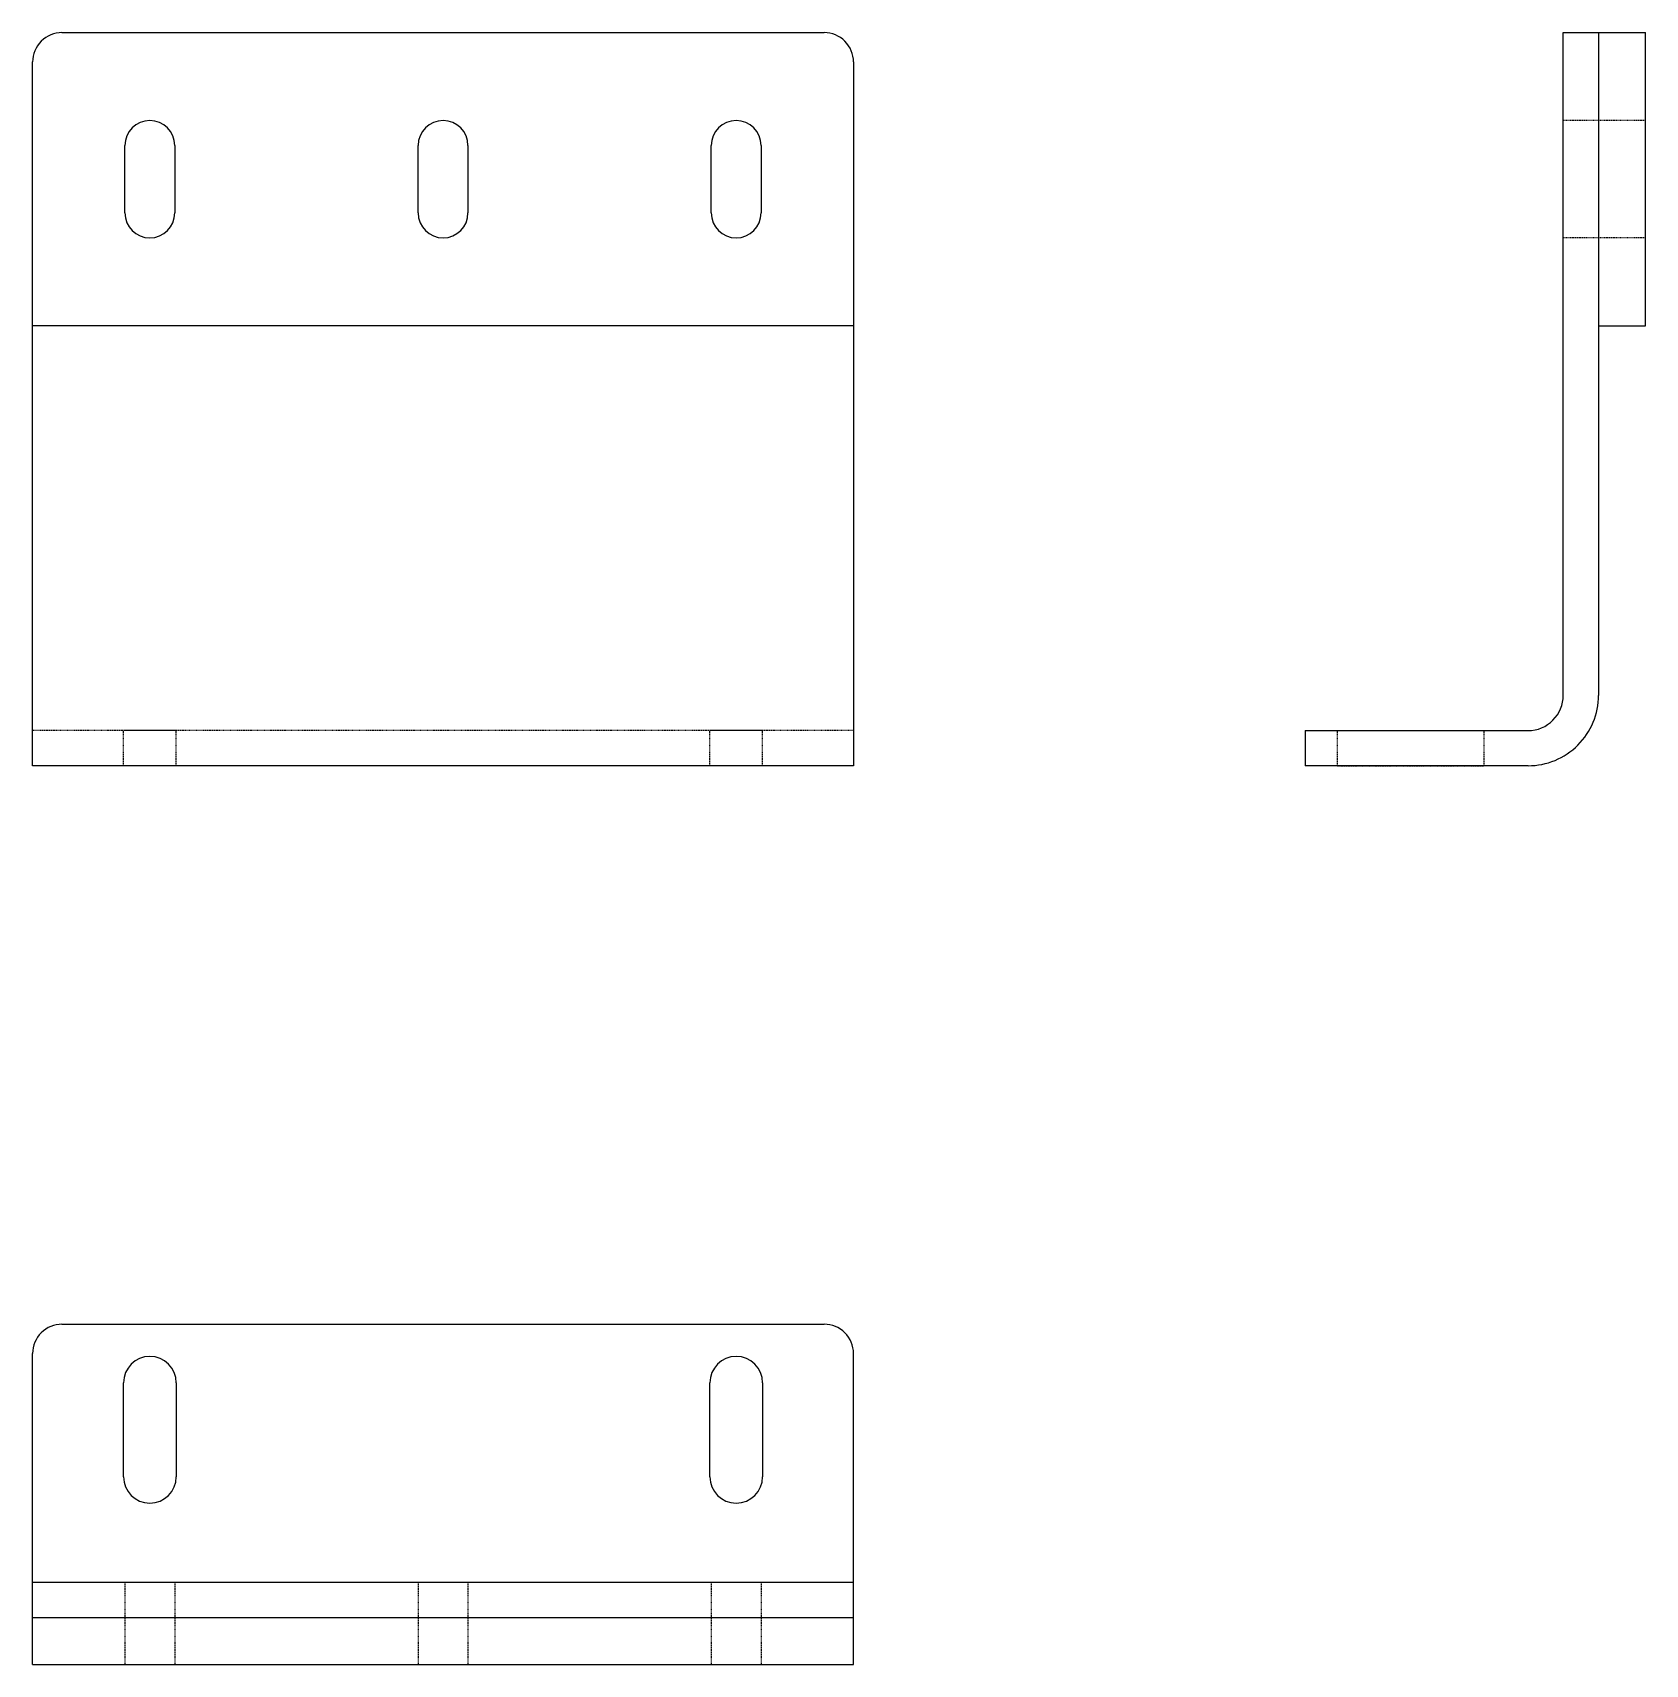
# Model space of a CAD drawing. Header units: millimetres. Extents: x 55 to 330, y 227 to 505.
import ezdxf

# ---------------------------------------------------------------- set-up
doc = ezdxf.new("R2010")
doc.units = ezdxf.units.MM
doc.linetypes.add('HIDDEN', pattern=[0.2, 0.1, -0.1])
doc.layers.add('geometry', color=8, linetype='Continuous')

msp = doc.modelspace()

# ---------------------------------------------------------------- linework, layer by layer
at = {"layer": 'geometry', "linetype": 'CONTINUOUS'}
for points in [[(60.37, 505.09, 0.414214), (55.37, 500.09)], [(195.37, 500.09, 0.414214), (190.37, 505.09)], [(79.62, 485.84, 1), (71.12, 485.84)], [(129.62, 485.84, 1), (121.12, 485.84)], [(179.62, 485.84, 1), (171.12, 485.84)], [(71.12, 474.34, 1), (79.62, 474.34)], [(121.12, 474.34, 1), (129.62, 474.34)], [(171.12, 474.34, 1), (179.62, 474.34)], [(310.43, 380.09, 0.414214), (322.43, 392.09)], [(310.43, 386.09, 0.414214), (316.43, 392.09)], [(60.37, 284.87, 0.414214), (55.37, 279.87)], [(195.37, 279.87, 0.414214), (190.37, 284.87)], [(79.87, 274.87, 1), (70.87, 274.87)], [(179.87, 274.87, 1), (170.87, 274.87)], [(70.87, 258.87, 1), (79.87, 258.87)], [(170.87, 258.87, 1), (179.87, 258.87)]]:
    msp.add_lwpolyline(points, format="xyb", dxfattribs=at)
for points in [[(60.37, 505.09), (190.37, 505.09)], [(316.43, 392.09), (316.43, 505.09)], [(316.43, 505.09), (330.43, 505.09)], [(322.43, 505.09), (322.43, 392.09)], [(330.43, 455.09), (330.43, 505.09)], [(55.37, 455.09), (55.37, 500.09)], [(195.37, 500.09), (195.37, 455.09)], [(71.12, 474.34), (71.12, 485.84)], [(79.62, 485.84), (79.62, 474.34)], [(121.12, 474.34), (121.12, 485.84)], [(129.62, 485.84), (129.62, 474.34)], [(171.12, 474.34), (171.12, 485.84)], [(179.62, 485.84), (179.62, 474.34)], [(55.37, 380.09), (55.37, 455.09)], [(195.37, 455.09), (55.37, 455.09)], [(195.37, 455.09), (195.37, 380.09)], [(322.43, 455.09), (330.43, 455.09)], [(272.43, 386.09), (310.43, 386.09)], [(272.43, 386.09), (272.43, 380.09)], [(195.37, 380.09), (55.37, 380.09)], [(310.43, 380.09), (272.43, 380.09)], [(60.37, 284.87), (190.37, 284.87)], [(55.37, 226.87), (55.37, 279.87)], [(195.37, 226.87), (195.37, 279.87)], [(70.87, 258.87), (70.87, 274.87)], [(79.87, 274.87), (79.87, 258.87)], [(170.87, 258.87), (170.87, 274.87)], [(179.87, 274.87), (179.87, 258.87)], [(55.37, 240.87), (195.37, 240.87)], [(55.37, 234.87), (195.37, 234.87)], [(55.37, 226.87), (195.37, 226.87)]]:
    msp.add_lwpolyline(points, dxfattribs=at)
at = {"layer": 'geometry', "linetype": 'HIDDEN'}
for points in [[(330.43, 490.09), (316.43, 490.09)], [(330.43, 470.09), (316.43, 470.09)], [(195.37, 386.09), (55.37, 386.09)], [(79.87, 386.09), (70.87, 386.09)], [(70.87, 380.09), (70.87, 386.09)], [(79.87, 380.09), (79.87, 386.09)], [(179.87, 386.09), (170.87, 386.09)], [(170.87, 380.09), (170.87, 386.09)], [(179.87, 380.09), (179.87, 386.09)], [(277.93, 386.09), (302.93, 386.09)], [(277.93, 380.09), (277.93, 386.09)], [(302.93, 380.09), (302.93, 386.09)], [(79.87, 380.09), (70.87, 380.09)], [(179.87, 380.09), (170.87, 380.09)], [(277.93, 380.09), (302.93, 380.09)], [(71.12, 240.87), (71.12, 226.87)], [(79.62, 240.87), (79.62, 226.87)], [(121.12, 240.87), (121.12, 226.87)], [(129.62, 240.87), (129.62, 226.87)], [(171.12, 240.87), (171.12, 226.87)], [(179.62, 240.87), (179.62, 226.87)]]:
    msp.add_lwpolyline(points, dxfattribs=at)

doc.saveas('drawing.dxf')
